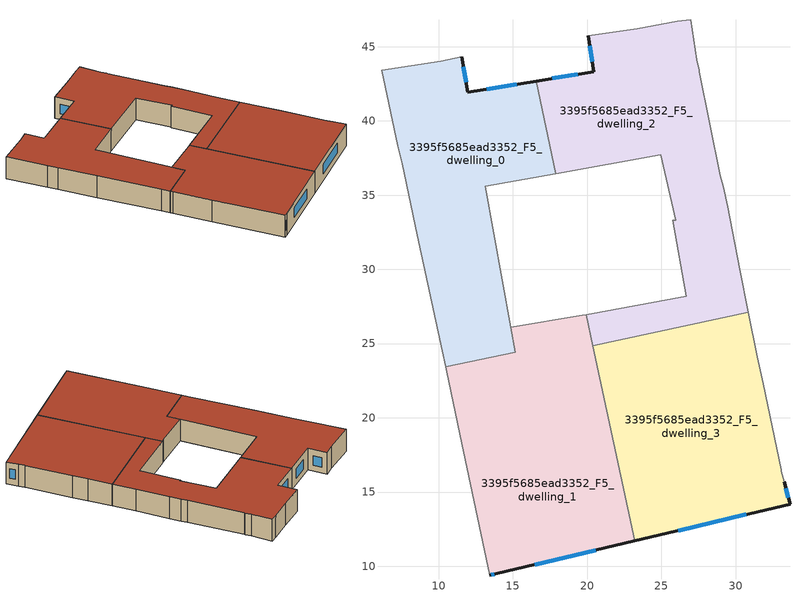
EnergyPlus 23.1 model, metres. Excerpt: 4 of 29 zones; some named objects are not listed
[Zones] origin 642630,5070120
3395f5685ead3352_F5_dwelling_0
 floor to 3395f5685ead3352_F4_dwelling_0 (EU_floor_Construction): 16.56,42.67 17.89,36.45 13.15,35.61 13.74,32.3 8.78,31.23 8.55,32.31 7.55,37.11 7.25,38.32 6.15,43.42 10.15,44.02 11.55,44.32 11.95,41.92 z15
 floor to 3395f5685ead3352_F4_dwelling_1 (EU_floor_Construction): 13.74,32.3 14.87,26.01 15.14,24.43 10.48,23.43 10.25,24.5 8.78,31.23 z15
 wall outside (EU_wall_Construction): 16.56,42.67 11.95,41.92 11.55,44.32 z15:18
 wall adiabatic (EU_wall_Construction): 11.55,44.32 10.15,44.02 6.15,43.42 7.25,38.32 7.55,37.11 8.55,32.31 10.25,24.5 10.48,23.43 / 14.85,26.11 13.15,35.61 17.89,36.45 z15:18; 14.85,26.1,18 14.85,26.1,15 14.85,26.11,15
 wall to 3395f5685ead3352_F5_dwelling_2 (EU_wall_Construction): 17.89,36.45 16.56,42.67 z15:18
 wall to 3395f5685ead3352_F5_dwelling_1 (EU_wall_Construction): 15.15,24.43 14.85,26.1 / 10.48,23.43 15.14,24.43 z15:18; 15.14,24.43,18 15.14,24.43,15 15.15,24.43,15
 window (EU_Window_Construction): 11.84,42.59 11.66,43.65 / 15.27,42.46 13.24,42.13 z15.84:17.16
 roof outside (EU_roof_Construction): 15.14,24.43 13.15,35.61 17.89,36.45 16.56,42.67 11.95,41.92 11.55,44.32 10.15,44.02 6.15,43.42 7.25,38.32 7.55,37.11 8.55,32.31 10.25,24.5 10.48,23.43 z18
3395f5685ead3352_F5_dwelling_1
 floor to 3395f5685ead3352_F4_dwelling_1 (EU_floor_Construction): 19.93,26.96 21.23,20.88 11.45,18.78 10.55,23.1 10.48,23.43 15.15,24.43 14.85,26.1 19.65,26.9 z15
 floor to 3395f5685ead3352_F4_dwelling_2 (EU_floor_Construction): 21.23,20.88 23.2,11.71 13.84,9.49 13.44,9.39 11.55,18.3 11.45,18.78 z15
 wall outside (EU_wall_Construction): 13.44,9.39 13.84,9.49 23.2,11.71 z15:18
 wall adiabatic (EU_wall_Construction): 10.48,23.43 10.55,23.1 11.55,18.3 13.44,9.39 / 19.93,26.96 19.65,26.9 14.85,26.1 z15:18
 wall to 3395f5685ead3352_F5_dwelling_3 (EU_wall_Construction): 23.2,11.71 20.38,24.87 z15:18
 wall to 3395f5685ead3352_F5_dwelling_2 (EU_wall_Construction): 20.38,24.87 19.93,26.96 z15:18
 window (EU_Window_Construction): 13.56,9.42 13.73,9.46 / 16.47,10.11 20.58,11.09 z15.84:17.16
 roof outside (EU_roof_Construction): 23.2,11.71 19.93,26.96 19.65,26.9 14.85,26.1 15.15,24.43 10.48,23.43 10.55,23.1 11.55,18.3 13.44,9.39 13.84,9.49 z18
3395f5685ead3352_F5_dwelling_2
 floor to 3395f5685ead3352_F4_dwelling_3 (EU_floor_Construction): 26.96,46.82 27.36,44.11 27.56,43.41 27.56,43.31 28.96,36.31 29.16,35.61 29.46,34.21 30.26,30 30.85,27.12 20.38,24.87 19.93,26.96 26.66,28.2 25.76,33.31 25.96,33.31 24.96,37.71 17.89,36.45 16.56,42.67 20.46,43.32 20.06,45.72 23.36,46.22 26.06,46.72 z15
 wall outside (EU_wall_Construction): 20.06,45.72 20.46,43.32 16.56,42.67 z15:18
 wall adiabatic (EU_wall_Construction): 17.89,36.45 24.96,37.71 25.96,33.31 25.76,33.31 26.66,28.2 19.93,26.96 / 30.85,27.12 30.26,30 29.46,34.21 29.16,35.61 28.96,36.31 27.56,43.31 27.56,43.41 27.36,44.11 26.96,46.82 26.06,46.72 23.36,46.22 20.06,45.72 z15:18
 wall to 3395f5685ead3352_F5_dwelling_3 (EU_wall_Construction): 20.38,24.87 30.85,27.12 z15:18
 window (EU_Window_Construction): 19.37,43.14 17.65,42.85 / 20.17,45.04 20.35,43.99 z15.84:17.16
 roof outside (EU_roof_Construction): 30.85,27.12 30.26,30 29.46,34.21 29.16,35.61 28.96,36.31 27.56,43.31 27.56,43.41 27.36,44.11 26.96,46.82 26.06,46.72 23.36,46.22 20.06,45.72 20.46,43.32 16.56,42.67 17.89,36.45 24.96,37.71 25.96,33.31 25.76,33.31 26.66,28.2 19.93,26.96 20.38,24.87 z18
3395f5685ead3352_F5_dwelling_3
 floor to 3395f5685ead3352_F4_dwelling_4 (EU_floor_Construction): 30.85,27.12 31.46,24.1 31.86,22.3 33.06,16.49 33.06,16.39 33.26,15.69 33.66,14.19 23.2,11.71 20.38,24.87 z15
 wall outside (EU_wall_Construction): 23.2,11.71 33.66,14.19 33.26,15.69 z15:18
 wall adiabatic (EU_wall_Construction): 33.26,15.69 33.06,16.39 33.06,16.49 31.86,22.3 31.46,24.1 30.85,27.12 z15:18
 window (EU_Window_Construction): 33.55,14.61 33.37,15.27 / 26.13,12.41 30.73,13.5 z15.84:17.16
 roof outside (EU_roof_Construction): 33.66,14.19 33.26,15.69 33.06,16.39 33.06,16.49 31.86,22.3 31.46,24.1 30.85,27.12 20.38,24.87 23.2,11.71 z18
[Building]
EU S2 Campaign: North Axis=0; Terrain=City; Solar Distribution=FullExterior
[Site:Location]
Lyon-Bron: Latitude=45.75; Longitude=5; Time Zone=1; Elevation=198
[SizingPeriod:WeatherFileDays]
AnnualSizingPeriod: Begin Month=1; Begin Day of Month=1; End Month=12; End Day of Month=31; Day of Week for Start Day=Monday; Use Weather File Daylight Saving Period=No; Use Weather File Rain and Snow Indicators=No
[MATERIAL]
EU_InternalMass_Material: Roughness=MediumRough; Thickness=0.1; Conductivity=1; Density=1800; Specific Heat=900; Thermal Absorptance=0.9; Solar Absorptance=0.7; Visible Absorptance=0.7
[MATERIAL:NOMASS] Roughness=MediumRough; Thermal Absorptance=0.9; Solar Absorptance=0.7; Visible Absorptance=0.7
Name | Thermal Resistance
EU_wall_NoMass | 0.776494
EU_roof_NoMass | 0.486893
EU_floor_NoMass | 0.421597
[WINDOWMATERIAL:SIMPLEGLAZINGSYSTEM]
EU_Window_SimpleGlazing: UFactor=4.24961; Solar Heat Gain Coefficient=0.83; Visible Transmittance=0.83
[CONSTRUCTION]
EU_wall_Construction: EU_wall_NoMass
EU_roof_Construction: EU_roof_NoMass
EU_floor_Construction: EU_floor_NoMass
EU_InternalMass_Construction: EU_InternalMass_Material
EU_Window_Construction: EU_Window_SimpleGlazing
[ZONE] Type=1; Multiplier=1; Ceiling Height=autocalculate; Floor Area=autocalculate; Part of Total Floor Area=Yes
Name | Volume
3395f5685ead3352_F5_dwelling_0 | 402.982
3395f5685ead3352_F5_dwelling_1 | 452.013
3395f5685ead3352_F5_dwelling_2 | 427.517
3395f5685ead3352_F5_dwelling_3 | 427.493
[INTERNALMASS] Construction=EU_InternalMass_Construction
Name | Zone or ZoneList | Surface Area
3395f5685ead3352_F5_dwelling_0_EU_InternalMass | 3395f5685ead3352_F5_dwelling_0 | 134.331
3395f5685ead3352_F5_dwelling_1_EU_InternalMass | 3395f5685ead3352_F5_dwelling_1 | 150.679
3395f5685ead3352_F5_dwelling_2_EU_InternalMass | 3395f5685ead3352_F5_dwelling_2 | 142.503
3395f5685ead3352_F5_dwelling_3_EU_InternalMass | 3395f5685ead3352_F5_dwelling_3 | 142.499
[OTHEREQUIPMENT] Fuel Type=Electricity; Design Level Calculation Method=Watts/Area; Power per Zone Floor Area=1; Fraction Latent=0; Fraction Radiant=0; Fraction Lost=0; Carbon Dioxide Generation Rate=0; EndUse Subcategory=EU_Step8_InternalGains
Name | Zone or ZoneList or Space or SpaceList | Schedule
EU_Step8_InternalGain_3395f5685ead3352_F5_dwelling_0_f000 | 3395f5685ead3352_F5_dwelling_0 | EU_Step8_GainSchedule_3395f5685ead3352_F5_dwelling_0_f000
EU_Step8_InternalGain_3395f5685ead3352_F5_dwelling_1_f000 | 3395f5685ead3352_F5_dwelling_1 | EU_Step8_GainSchedule_3395f5685ead3352_F5_dwelling_1_f000
EU_Step8_InternalGain_3395f5685ead3352_F5_dwelling_2_f000 | 3395f5685ead3352_F5_dwelling_2 | EU_Step8_GainSchedule_3395f5685ead3352_F5_dwelling_2_f000
EU_Step8_InternalGain_3395f5685ead3352_F5_dwelling_3_f000 | 3395f5685ead3352_F5_dwelling_3 | EU_Step8_GainSchedule_3395f5685ead3352_F5_dwelling_3_f000
[ZONEVENTILATION:DESIGNFLOWRATE] Schedule=EU_AlwaysOn; Design Flow Rate Calculation Method=AirChanges/Hour; Air Changes per Hour=0.693814; Ventilation Type=Natural; Fan Pressure Rise=0; Fan Total Efficiency=1; Constant Term Coefficient=1; Temperature Term Coefficient=0; Velocity Term Coefficient=0; Velocity Squared Term Coefficient=0; Minimum Indoor Temperature=-100; Maximum Indoor Temperature=100; Delta Temperature=-100; Minimum Outdoor Temperature=-100; Maximum Outdoor Temperature=100; Maximum Wind Speed=40
Name | Zone or ZoneList or Space or SpaceList
EU_ConstantAir_3395f5685ead3352_F5_dwelling_0 | 3395f5685ead3352_F5_dwelling_0
EU_ConstantAir_3395f5685ead3352_F5_dwelling_1 | 3395f5685ead3352_F5_dwelling_1
EU_ConstantAir_3395f5685ead3352_F5_dwelling_2 | 3395f5685ead3352_F5_dwelling_2
EU_ConstantAir_3395f5685ead3352_F5_dwelling_3 | 3395f5685ead3352_F5_dwelling_3
[HVACTEMPLATE:ZONE:IDEALLOADSAIRSYSTEM] System Availability Schedule=EU_AlwaysOn; Maximum Heating Supply Air Temperature=50; Minimum Cooling Supply Air Temperature=13; Maximum Heating Supply Air Humidity Ratio=0.0156; Minimum Cooling Supply Air Humidity Ratio=0.0077; Heating Limit=NoLimit; Cooling Limit=NoLimit; Heating Availability Schedule=EU_AlwaysOn; Cooling Availability Schedule=EU_CoolingOff; Dehumidification Control Type=ConstantSensibleHeatRatio; Cooling Sensible Heat Ratio=0.7; Dehumidification Setpoint=60; Humidification Control Type=None; Humidification Setpoint=30; Outdoor Air Method=None; Outdoor Air Flow Rate per Person=0.00944; Outdoor Air Flow Rate per Zone Floor Area=0; Outdoor Air Flow Rate per Zone=0; Demand Controlled Ventilation Type=None; Outdoor Air Economizer Type=NoEconomizer; Heat Recovery Type=None; Sensible Heat Recovery Effectiveness=0.7; Latent Heat Recovery Effectiveness=0.65
Name | Template Thermostat
3395f5685ead3352_F5_dwelling_0 | EU_HeatOnly_3395f5685ead3352_F5_dwelling_0
3395f5685ead3352_F5_dwelling_1 | EU_HeatOnly_3395f5685ead3352_F5_dwelling_1
3395f5685ead3352_F5_dwelling_2 | EU_HeatOnly_3395f5685ead3352_F5_dwelling_2
3395f5685ead3352_F5_dwelling_3 | EU_HeatOnly_3395f5685ead3352_F5_dwelling_3
[SIZING:ZONE] Zone Cooling Design Supply Air Temperature Input Method=SupplyAirTemperature; Zone Cooling Design Supply Air Temperature=13; Zone Heating Design Supply Air Temperature Input Method=SupplyAirTemperature; Zone Heating Design Supply Air Temperature=50; Zone Cooling Design Supply Air Humidity Ratio=0.008; Zone Heating Design Supply Air Humidity Ratio=0.008; Cooling Design Air Flow Method=DesignDay; Cooling Design Air Flow Rate=0; Cooling Minimum Air Flow per Zone Floor Area=0.000762; Cooling Minimum Air Flow=0; Cooling Minimum Air Flow Fraction=0.2; Heating Design Air Flow Method=DesignDay; Heating Design Air Flow Rate=0; Heating Maximum Air Flow per Zone Floor Area=0.002032; Heating Maximum Air Flow=0.141576; Heating Maximum Air Flow Fraction=0.3; Account for Dedicated Outdoor Air System=No; Dedicated Outdoor Air System Control Strategy=NeutralSupplyAir; Dedicated Outdoor Air Low Setpoint Temperature for Design=autosize; Dedicated Outdoor Air High Setpoint Temperature for Design=autosize; Zone Load Sizing Method=Sensible Load Only No Latent Load; Zone Latent Cooling Design Supply Air Humidity Ratio Input Method=HumidityRatioDifference; Zone Cooling Design Supply Air Humidity Ratio Difference=0.005; Zone Latent Heating Design Supply Air Humidity Ratio Input Method=HumidityRatioDifference; Zone Humidification Design Supply Air Humidity Ratio Difference=0.005
3395f5685ead3352_F5_dwelling_0; 3395f5685ead3352_F5_dwelling_1; 3395f5685ead3352_F5_dwelling_2; 3395f5685ead3352_F5_dwelling_3
[SCHEDULE:CONSTANT]
Name | Hourly Value
EU_AlwaysOn | 1
EU_CoolingOff | 0
[SCHEDULE:FILE] Column Number=1; Rows to Skip at Top=0; Number of Hours of Data=8760; Column Separator=Comma; Interpolate to Timestep=No; Minutes per Item=60; Adjust Schedule for Daylight Savings=Yes
Name | File
EU_Step8_GainSchedule_3395f5685ead3352_F5_dwelling_0_f000 | ../../schedules/3395f5685ead3352/3395f5685ead3352_F5_dwelling_0_f000_gain.csv
EU_Step8_GainSchedule_3395f5685ead3352_F5_dwelling_1_f000 | ../../schedules/3395f5685ead3352/3395f5685ead3352_F5_dwelling_1_f000_gain.csv
EU_Step8_GainSchedule_3395f5685ead3352_F5_dwelling_2_f000 | ../../schedules/3395f5685ead3352/3395f5685ead3352_F5_dwelling_2_f000_gain.csv
EU_Step8_GainSchedule_3395f5685ead3352_F5_dwelling_3_f000 | ../../schedules/3395f5685ead3352/3395f5685ead3352_F5_dwelling_3_f000_gain.csv
